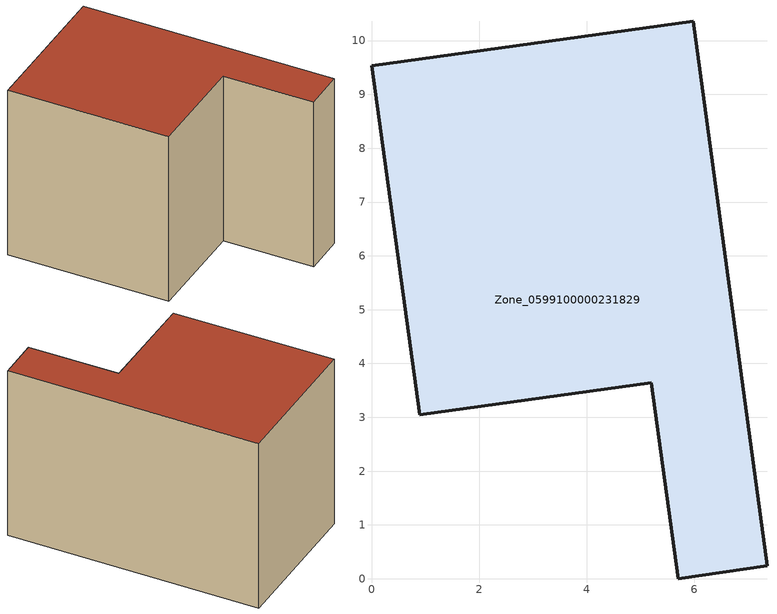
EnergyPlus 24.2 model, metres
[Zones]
Zone_0599100000231829
 floor ground (C_G): 5.98,10.36 7.35,0.24 5.7,0 5.2,3.64 0.9,3.05 0,9.53 z0
 wall outside (C_F): 7.35,0.24 5.98,10.36 0,9.53 0.9,3.05 5.2,3.64 5.7,0 7.35,0.24 z0:7.22
 roof outside (C_R): 5.98,10.36 0,9.53 0.9,3.05 5.2,3.64 5.7,0 7.35,0.24 z7.22
[BUILDING]
Pand.0599100000231829: North Axis=0; Terrain=City; Loads Convergence Tolerance Value=0.04; Temperature Convergence Tolerance Value=0.4; Solar Distribution=FullExterior; Maximum Number of Warmup Days=25; Minimum Number of Warmup Days=1
[Site:Location]
Rotterdam.The.Hague.AP_ZH_NLD Design_Conditions: Latitude=51.96; Longitude=4.45; Time Zone=1; Elevation=-4.5
[SITE:GROUNDTEMPERATURE:BUILDINGSURFACE]
18, 18, 18, 18, 18, 18, 18, 18, 18, 18, 18, 18
[MATERIAL] Thermal Absorptance=0.9; Solar Absorptance=0.7; Visible Absorptance=0.7
Name | Roughness | Thickness | Conductivity | Density | Specific Heat
G.TC.1946 | MediumSmooth | 0.15 | 1 | 540 | 1210
F.TC.1946 | Rough | 0.3 | 0.857143 | 1920 | 840
R.TC.1946 | MediumRough | 0.2 | 0.909091 | 1500 | 1000
[CONSTRUCTION]
C_G: G.TC.1946
C_F: F.TC.1946
C_R: R.TC.1946
[ZONE]
Zone_0599100000231829: Type=1; Multiplier=1; Ceiling Height=Autocalculate; Volume=Autocalculate; Floor Area=autocalculate; Part of Total Floor Area=Yes
[ZONEINFILTRATION:DESIGNFLOWRATE]
Infil_Zone_0599100000231829: Zone or ZoneList or Space or SpaceList=Zone_0599100000231829; Schedule=AlwaysOn; Design Flow Rate Calculation Method=Flow/Area; Flow Rate per Floor Area=0.003; Constant Term Coefficient=1; Temperature Term Coefficient=0; Velocity Term Coefficient=0; Velocity Squared Term Coefficient=0
[HVACTEMPLATE:ZONE:IDEALLOADSAIRSYSTEM]
Zone_0599100000231829: Maximum Heating Supply Air Temperature=50; Minimum Cooling Supply Air Temperature=13; Maximum Heating Supply Air Humidity Ratio=0.0156; Minimum Cooling Supply Air Humidity Ratio=0.0077; Heating Limit=NoLimit; Cooling Limit=NoLimit; Dehumidification Control Type=ConstantSensibleHeatRatio; Cooling Sensible Heat Ratio=0.7; Dehumidification Setpoint=60; Humidification Control Type=None; Humidification Setpoint=30; Outdoor Air Method=None; Outdoor Air Flow Rate per Person=0.00944; Outdoor Air Flow Rate per Zone Floor Area=0; Outdoor Air Flow Rate per Zone=0; Demand Controlled Ventilation Type=None; Outdoor Air Economizer Type=NoEconomizer; Heat Recovery Type=None; Sensible Heat Recovery Effectiveness=0.7; Latent Heat Recovery Effectiveness=0.65
[ZONECONTROL:THERMOSTAT]
ThermostatControl_Zone_0599100000231829: Zone or ZoneList=Zone_0599100000231829; Control Type Schedule=DualSetpointControlType; Control 1=Thermostat_Zone_0599100000231829; Temperature Difference Between Cutout And Setpoint=0
[THERMOSTATSETPOINT:DUALSETPOINT]
Thermostat_Zone_0599100000231829: Heating Setpoint Temperature Schedule=HeatingSetpoint_Zone_0599100000231829; Cooling Setpoint Temperature Schedule=CoolingSetpoint_Zone_0599100000231829
[SCHEDULE:COMPACT]
HeatingSetpoint_Zone_0599100000231829: Through: 12/31, For: AllDays, Until: 24:00, 21
CoolingSetpoint_Zone_0599100000231829: Through: 12/31, For: AllDays, Until: 24:00, 24
DualSetpointControlType: Through: 12/31, For: AllDays, Until: 24:00, 4
AlwaysOn: Through: 12/31, For: AllDays, Until: 24:00, 1
